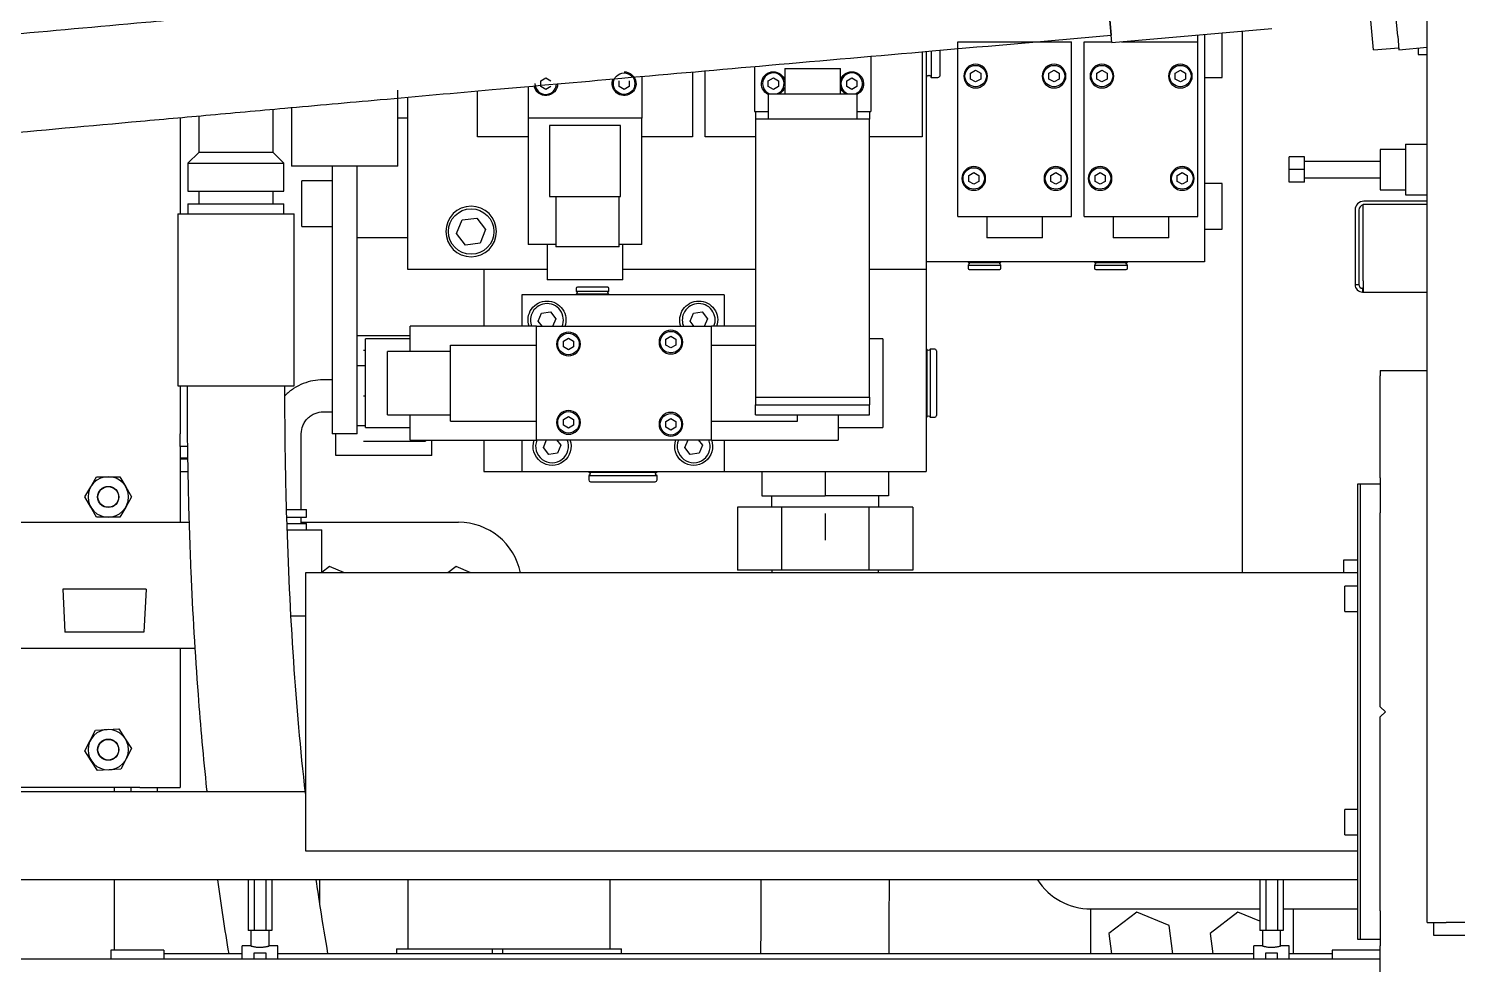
# Model space of a CAD drawing. Header units: millimetres. Extents: x 10462777 to 22643323, y 453826 to 1389191.
# Drawn here: x 11266681 to 11267228, y 577555 to 577914 of the extents above; entities that cross this region are included whole.
import ezdxf

# ---------------------------------------------------------------- set-up
doc = ezdxf.new("R2010")
doc.units = ezdxf.units.MM
doc.header["$LTSCALE"] = 200
doc.header["$MEASUREMENT"] = 0
for name, pattern in [('CENTER', [2, 1.25, -0.25, 0.25, -0.25]), ('HIDDEN_KS1', [0.26, 0.18, -0.08]), ('PHANTOM', [2.5, 1.25, -0.25, 0.25, -0.25, 0.25, -0.25])]:
    doc.linetypes.add(name, pattern=pattern)
for name, color, linetype in [('1', 1, 'CENTER'), ('11', 6, 'PHANTOM'), ('3', 3, 'HIDDEN_KS1')]:
    doc.layers.add(name, color=color, linetype=linetype)
doc.layers.add('LAYOUT', color=8, linetype='CONTINUOUS', lineweight=25)

# ---------------------------------------------------------------- blocks, each defined once
blk = doc.blocks.new('r710ic')
at = {"layer": 'LAYOUT', "color": 3}
blk.add_circle((272041.37, 104232.63), 2050.12, dxfattribs=at)

msp = doc.modelspace()

# ---------------------------------------------------------------- linework, layer by layer
at = {"layer": '1', "color": 20, "linetype": 'Continuous'}
for q in [(11267216.32179, 578500.79466), (11267220.67974, 577571.12995)]:
    msp.add_line((11267216.32179, 577571.12995), q, dxfattribs=at)
at = {"layer": '1', "color": 252, "linetype": 'Continuous'}
for p, q in [((11267131.09348, 577911.4014), (11267131.09348, 577824.26991)), ((11267145.61949, 577705.16772), (11267145.61949, 577912.67379)), ((11267024.5694, 577904.90326), (11267024.5694, 577821.3647)), ((11267212.93239, 577906.1811), (11267212.93239, 577903.67877)), ((11267212.93239, 577903.67877), (11267216.32171, 577903.67877)), ((11266826.04725, 577821.3647), (11266826.04725, 577887.37869)), ((11266738.89118, 577879.54864), (11266738.89118, 577842.66952)), ((11267208.09038, 577869.30054), (11267208.09038, 577849.93252)), ((11267208.09038, 577869.30054), (11267216.32186, 577869.30054)), ((11267208.09038, 577849.93252), (11267216.32186, 577849.93252)), ((11267188.74797, 577844.13567), (11267188.74797, 577815.59345)), ((11267190.20057, 577844.13567), (11267190.20057, 577815.59345)), ((11267191.87894, 577846.34505), (11267216.32274, 577846.34505)), ((11267191.87894, 577817.04605), (11267191.87894, 577846.34505)), ((11267216.32285, 577847.52507), (11267192.13737, 577847.52507)), ((11267131.09348, 577824.26991), (11267024.5694, 577824.26991)), ((11266879.35975, 577821.3647), (11266826.04725, 577821.3647)), ((11266855.09927, 577821.3647), (11266855.09927, 577799.57569)), ((11266959.19978, 577821.3647), (11266908.41223, 577821.3647)), ((11267024.5694, 577821.3647), (11267002.77849, 577821.3647)), ((11267024.5694, 577821.3647), (11267024.5694, 577743.89264)), ((11267191.87894, 577817.04605), (11267191.87894, 577812.83673)), ((11266869.62528, 577811.6807), (11266869.62528, 577799.57523)), ((11266947.09734, 577811.6807), (11266869.62528, 577811.6807)), ((11266947.09734, 577811.6807), (11266947.09734, 577799.57523)), ((11267188.74797, 577815.59345), (11267190.20057, 577815.59345)), ((11267191.65317, 577814.23984), (11267191.65317, 577812.83673)), ((11267191.87894, 577814.23984), (11267191.65317, 577814.23984)), ((11267191.87894, 577812.83673), (11267191.65317, 577812.83673)), ((11267191.65317, 577812.83673), (11267191.65317, 577812.68825)), ((11267191.65317, 577812.68825), (11267216.32304, 577812.68825)), ((11267198.40638, 577782.62867), (11267216.32239, 577782.62867)), ((11267198.40638, 577782.62867), (11267198.40638, 577780.55282)), ((11267198.40638, 577741.58669), (11267198.40638, 577780.55282)), ((11266738.89118, 577776.82069), (11266738.89118, 577758.41865)), ((11266738.89118, 577753.57665), (11266738.89118, 577758.41865)), ((11266741.60815, 577753.57665), (11266738.89118, 577753.57665)), ((11266738.89118, 577753.57665), (11266738.89118, 577724.52463)), ((11266855.09927, 577755.99886), (11266855.09927, 577743.89264)), ((11266869.62528, 577755.99811), (11266869.62528, 577743.89264)), ((11266947.09734, 577755.99811), (11266947.09734, 577743.89264)), ((11266855.09927, 577743.89264), (11266869.62604, 577743.89264)), ((11266869.62528, 577743.89264), (11266947.09734, 577743.89264)), ((11266947.09507, 577743.89264), (11267024.5694, 577743.89264)), ((11267198.40638, 577741.58669), (11267198.40638, 577728.16814)), ((11267190.65917, 577739.05064), (11267189.69077, 577739.05064)), ((11267189.69077, 577739.05064), (11267189.69077, 577618.39797)), ((11267198.40638, 577739.05064), (11267190.65917, 577739.05064)), ((11267190.65917, 577739.05064), (11267190.65917, 577564.73851)), ((11267190.65917, 577739.05064), (11267190.65917, 577618.39797)), ((11266551.98984, 577724.51931), (11266742.29457, 577724.51931)), ((11266785.22637, 577724.51931), (11266845.41526, 577724.51931)), ((11267198.40638, 577653.83137), (11267198.40638, 577728.16814)), ((11267189.68623, 577705.15661), (11266786.83606, 577705.15661)), ((11266786.83606, 577705.15661), (11266786.83606, 577632.11068)), ((11266693.86055, 577698.86201), (11266694.72333, 577682.3992)), ((11266725.81777, 577698.86201), (11266693.86055, 577698.86201)), ((11266725.81777, 577698.86201), (11266724.95499, 577682.3992)), ((11266724.95499, 577682.3992), (11266694.72333, 577682.3992)), ((11266744.64655, 577676.09927), (11266632.37924, 577676.09927)), ((11266738.89118, 577676.10459), (11266738.89118, 577622.84255)), ((11267200.34318, 577651.89457), (11267198.40638, 577653.83137)), ((11267198.40638, 577649.95777), (11267200.34318, 577651.89457)), ((11267198.40638, 577575.62101), (11267198.40638, 577649.95777)), ((11266786.83606, 577632.11068), (11266786.83606, 577598.63253)), ((11266632.38522, 577621.38995), (11266786.84665, 577621.38995)), ((11266723.39677, 577622.84255), (11266650.76671, 577622.84255)), ((11266723.39677, 577622.84255), (11266738.89118, 577622.84255)), ((11267189.69077, 577618.39797), (11267189.69077, 577564.73851)), ((11267190.65917, 577618.39797), (11267190.65917, 577564.73851)), ((11266786.83606, 577598.63253), (11267189.68623, 577598.63253)), ((11267189.68774, 577587.49592), (11266632.38522, 577587.49592)), ((11266826.04725, 577587.49668), (11266826.04725, 577561.10927)), ((11266903.51931, 577561.10927), (11266903.51931, 577587.49668)), ((11267087.51545, 577559.1705), (11267087.51545, 577576.35932)), ((11267087.51545, 577576.35932), (11267152.29177, 577576.35932)), ((11267161.23738, 577576.35932), (11267164.98751, 577576.35932)), ((11267164.9869, 577576.35932), (11267189.69043, 577576.35932)), ((11267164.98751, 577576.35932), (11267164.98751, 577559.1705)), ((11267198.40638, 577575.62101), (11267198.40638, 577562.20246)), ((11267218.74279, 577571.12995), (11267218.74279, 577566.28795)), ((11267220.67955, 577571.12995), (11267223.58479, 577571.12995)), ((11267291.37285, 577571.12995), (11267223.58479, 577571.12995)), ((11267189.69077, 577564.73851), (11267190.65917, 577564.73851)), ((11267190.65917, 577564.73851), (11267198.40638, 577564.73851)), ((11267218.74279, 577566.28795), (11267223.58479, 577566.28795)), ((11267223.58479, 577566.28795), (11267291.37285, 577566.28795)), ((11266762.63361, 577559.1702), (11266732.61318, 577559.1702)), ((11267149.98634, 577559.1702), (11266776.19122, 577559.1702)), ((11267180.00676, 577559.1702), (11267163.53638, 577559.1702)), ((11267198.40638, 577523.23633), (11267198.40638, 577562.20246)), ((11267198.40147, 577557.16461), (11266648.83895, 577557.16461))]:
    msp.add_line(p, q, dxfattribs=at)
at = {"layer": '1', "color": 60, "linetype": 'Continuous'}
for p, q in [((11266774.43149, 577866.20166), (11266774.43149, 577882.75191)), ((11266745.96051, 577880.18707), (11266745.96051, 577866.20166)), ((11266745.96051, 577866.20166), (11266741.79638, 577862.03753)), ((11266774.43149, 577866.20166), (11266745.96051, 577866.20166)), ((11266778.59561, 577862.03753), (11266774.43149, 577866.20166)), ((11266741.79638, 577862.03753), (11266741.79638, 577851.38513)), ((11266741.79638, 577862.03753), (11266778.59561, 577862.03753)), ((11266778.59561, 577851.38513), (11266778.59561, 577862.03753)), ((11266741.79638, 577851.38513), (11266778.59561, 577851.38513)), ((11266745.96051, 577851.38513), (11266745.96051, 577846.54312)), ((11266774.43149, 577846.54312), (11266774.43149, 577851.38513)), ((11266741.79638, 577846.54312), (11266741.79638, 577842.66952)), ((11266741.79638, 577846.54312), (11266778.59561, 577846.54312)), ((11266778.59561, 577842.66952), (11266778.59561, 577846.54312)), ((11266737.92278, 577842.66952), (11266737.92278, 577776.81827)), ((11266737.92278, 577842.66952), (11266782.46922, 577842.66952)), ((11266782.46922, 577776.81827), (11266782.46922, 577842.66952)), ((11266826.91836, 577795.86803), (11266806.67935, 577795.86803)), ((11266809.77854, 577784.40635), (11266806.67935, 577784.40635)), ((11266796.99526, 577779.09401), (11266793.46856, 577779.09401)), ((11266737.92278, 577776.81827), (11266782.46922, 577776.81827)), ((11266793.46856, 577766.79532), (11266796.99526, 577766.79532)), ((11266785.22916, 577729.36663), (11266785.22916, 577758.55863)), ((11266798.44783, 577750.0213), (11266798.44783, 577758.32171)), ((11266809.77854, 577761.48298), (11266806.67935, 577761.48298)), ((11266835.24706, 577750.0213), (11266835.24706, 577755.99749)), ((11266835.24706, 577750.0213), (11266798.44783, 577750.0213)), ((11266779.61844, 577729.36663), (11266787.16596, 577729.36663)), ((11266787.16596, 577726.46143), (11266787.16596, 577729.36663)), ((11266779.681, 577726.46143), (11266787.16596, 577726.46143)), ((11266779.7981, 577724.04043), (11266787.16596, 577724.04043)), ((11266785.22916, 577724.04043), (11266785.22916, 577726.46143)), ((11266787.16596, 577721.61943), (11266787.16596, 577724.04043)), ((11266779.92298, 577721.61943), (11266793.12162, 577721.61943)), ((11266793.12162, 577705.15661), (11266793.12162, 577721.61943)), ((11266781.52116, 577688.6938), (11266786.83626, 577688.6938)), ((11266719.90308, 577622.8425), (11266719.90308, 577621.38996)), ((11266729.96699, 577622.8425), (11266729.96699, 577621.38996)), ((11266858.44604, 577561.107), (11266862.23532, 577561.107))]:
    msp.add_line(p, q, dxfattribs=at)
at = {"layer": '1', "color": 252, "linetype": 'Continuous', "extrusion": (0, 0, -1)}
msp.add_circle((-11266850.25727, 577835.89071), 9.68401, dxfattribs=at)
at = {"layer": '1', "color": 252, "linetype": 'Continuous'}
for centre, radius, start, end in [((11267192.13737, 577844.13567), 3.3894, 90, 180), ((11267192.13737, 577844.13567), 1.9368, 97.6682566, 180), ((11267191.65317, 577815.59345), 2.9052, 180, 270), ((11267191.65317, 577815.59345), 1.4526, 180, 270), ((11266845.41526, 577700.30929), 24.21002, 11.5481206, 90), ((11267087.51545, 577600.56933), 24.21002, 212.6840523, 270)]:
    msp.add_arc(centre, radius, start, end, dxfattribs=at)
at = {"layer": '1', "color": 252, "linetype": 'Continuous', "extrusion": (0, 0, -1)}
for centre, start, end in [((-11266879.30929, 577801.99669), 340.5262528, 90), ((-11266879.30929, 577801.99669), 90, 200.2781036), ((-11266937.41333, 577801.99669), 339.7162433, 90), ((-11266937.41333, 577801.99669), 90, 199.468094), ((-11266881.24609, 577753.57665), 159.7218575, 19.4737082), ((-11266935.47653, 577753.57665), 159.7218575, 20.2837178)]:
    msp.add_arc(centre, 7.26301, start, end, dxfattribs=at)
at = {"layer": '1', "color": 60, "linetype": 'Continuous'}
for points, knots in [([(11266793.60582, 577779.09401), (11266790.91056, 577779.06783), (11266787.02738, 577778.332), (11266782.18492, 577775.82738), (11266779.97186, 577774.02765), (11266778.95134, 577773.00348), (11266778.93399, 577772.986)], [0, 0, 0, 0, 0.476738668, 0.733375449, 0.995458429, 1, 1, 1, 1]), ([(11266785.22916, 577758.41865), (11266785.23976, 577759.51065), (11266785.53789, 577761.08393), (11266786.55264, 577763.04586), (11266787.64069, 577764.38379), (11266788.97862, 577765.47184), (11266790.94055, 577766.48659), (11266792.51383, 577766.78471), (11266793.60582, 577766.79532)], [0, 0, 0, 0, 0.239456844, 0.36836066, 0.5, 0.63163934, 0.760543156, 1, 1, 1, 1])]:
    msp.add_open_spline(points, degree=3, knots=knots, dxfattribs=at)
at = {"layer": '11', "color": 60, "linetype": 'Continuous'}
for p, q in [((11267095.57542, 577908.29406), (11267091.86987, 577950.64875)), ((11267205.06258, 577910.70499), (11267203.66682, 577926.6586)), ((11267195.80054, 577905.45908), (11267194.45011, 577920.89453)), ((11267095.57542, 577908.29406), (11267156.83487, 577913.65356)), ((11267128.57564, 577908.61761), (11267128.57564, 577911.1816)), ((11267137.87229, 577910.38986), (11267137.87229, 577911.9946)), ((11267137.87229, 577894.96316), (11267137.87229, 577910.38986)), ((11267205.06258, 577910.70499), (11267205.51522, 577905.53132)), ((11267036.62599, 577841.60428), (11267036.62599, 577908.61761)), ((11267036.62599, 577908.61761), (11267080.20402, 577908.61761)), ((11267080.20402, 577841.60428), (11267080.20402, 577908.61761)), ((11267084.99761, 577908.61761), (11267095.54758, 577908.61761)), ((11267084.99761, 577841.60428), (11267084.99761, 577908.61761)), ((11267099.27418, 577908.61761), (11267128.57564, 577908.61761)), ((11267128.57564, 577841.60428), (11267128.57564, 577908.61761)), ((11267195.80054, 577905.45908), (11267205.4477, 577906.30309)), ((11267205.51522, 577905.53132), (11267216.32172, 577906.47677)), ((11266876.88829, 577893.66037), (11266878.82509, 577894.77858)), ((11266876.88829, 577891.42394), (11266876.88829, 577893.66037)), ((11266878.82509, 577894.77858), (11266880.76189, 577893.66037)), ((11266906.90871, 577891.42394), (11266906.90871, 577893.66037)), ((11266910.78231, 577893.66037), (11266910.78231, 577891.42394)), ((11266915.67274, 577895.33469), (11266915.67274, 577879.37191)), ((11266964.04435, 577893.66037), (11266965.98116, 577894.77858)), ((11266964.04435, 577891.42394), (11266964.04435, 577893.66037)), ((11266965.98116, 577894.77858), (11266967.91796, 577893.66037)), ((11266967.91796, 577893.66037), (11266967.91796, 577891.42394)), ((11266994.06478, 577893.66037), (11266996.00158, 577894.77858)), ((11266994.06478, 577891.42394), (11266994.06478, 577893.66037)), ((11266996.00158, 577894.77858), (11266997.93838, 577893.66037)), ((11266997.93838, 577893.66037), (11266997.93838, 577891.42394)), ((11267041.51641, 577896.56557), (11267043.45322, 577897.68379)), ((11267041.51641, 577894.32915), (11267041.51641, 577896.56557)), ((11267043.45322, 577893.21093), (11267041.51641, 577894.32915)), ((11267043.45322, 577897.68379), (11267045.39002, 577896.56557)), ((11267045.39002, 577894.32915), (11267043.45322, 577893.21093)), ((11267045.39002, 577896.56557), (11267045.39002, 577894.32915)), ((11267071.53684, 577896.56557), (11267073.47364, 577897.68379)), ((11267071.53684, 577894.32915), (11267071.53684, 577896.56557)), ((11267073.47364, 577893.21093), (11267071.53684, 577894.32915)), ((11267073.47364, 577897.68379), (11267075.41044, 577896.56557)), ((11267075.41044, 577894.32915), (11267073.47364, 577893.21093)), ((11267075.41044, 577896.56557), (11267075.41044, 577894.32915)), ((11267089.88803, 577896.56557), (11267091.82483, 577897.68379)), ((11267089.88803, 577894.32915), (11267089.88803, 577896.56557)), ((11267091.82483, 577893.21093), (11267089.88803, 577894.32915)), ((11267091.82483, 577897.68379), (11267093.76163, 577896.56557)), ((11267093.76163, 577894.32915), (11267091.82483, 577893.21093)), ((11267093.76163, 577896.56557), (11267093.76163, 577894.32915)), ((11267119.90845, 577896.56557), (11267121.84526, 577897.68379)), ((11267119.90845, 577894.32915), (11267119.90845, 577896.56557)), ((11267121.84526, 577893.21093), (11267119.90845, 577894.32915)), ((11267121.84526, 577897.68379), (11267123.78206, 577896.56557)), ((11267123.78206, 577894.32915), (11267121.84526, 577893.21093)), ((11267123.78206, 577896.56557), (11267123.78206, 577894.32915)), ((11267131.09354, 577894.96316), (11267137.87229, 577894.96316)), ((11266872.0947, 577891.47724), (11266872.0947, 577879.37191)), ((11266878.82509, 577890.30573), (11266876.88829, 577891.42394)), ((11266880.76189, 577891.42394), (11266878.82509, 577890.30573)), ((11266908.84551, 577890.30573), (11266906.90871, 577891.42394)), ((11266910.78231, 577891.42394), (11266908.84551, 577890.30573)), ((11266965.98116, 577890.30573), (11266964.04435, 577891.42394)), ((11266967.91796, 577891.42394), (11266965.98116, 577890.30573)), ((11266996.00158, 577890.30573), (11266994.06478, 577891.42394)), ((11266997.93838, 577891.42394), (11266996.00158, 577890.30573)), ((11266822.17359, 577879.46875), (11266826.04725, 577879.46875)), ((11266872.0947, 577879.37191), (11266872.0947, 577830.95187)), ((11266915.67274, 577879.37191), (11266872.0947, 577879.37191)), ((11266915.67274, 577830.95187), (11266915.67274, 577879.37191)), ((11266907.44133, 577876.46671), (11266880.32611, 577876.46671)), ((11266880.32611, 577876.46671), (11266880.32611, 577849.35148)), ((11266907.44133, 577849.35148), (11266907.44133, 577876.46671)), ((11267208.09038, 577867.36374), (11267198.40638, 577867.36374)), ((11267198.40638, 577867.36374), (11267198.40638, 577851.86933)), ((11267169.35435, 577864.45854), (11267163.54395, 577864.45854)), ((11267163.54395, 577859.61653), (11267163.54395, 577864.45854)), ((11267169.35435, 577859.61653), (11267169.35435, 577864.45854)), ((11267198.40627, 577862.74757), (11267169.35435, 577862.74757)), ((11266796.99523, 577855.25873), (11266785.37442, 577855.25873)), ((11266785.37442, 577837.82752), (11266785.37442, 577855.25873)), ((11267040.79011, 577857.34534), (11267042.72691, 577858.46356)), ((11267040.79011, 577855.10892), (11267040.79011, 577857.34534)), ((11267042.72691, 577853.9907), (11267040.79011, 577855.10892)), ((11267042.72691, 577858.46356), (11267044.66372, 577857.34534)), ((11267044.66372, 577855.10892), (11267042.72691, 577853.9907)), ((11267044.66372, 577857.34534), (11267044.66372, 577855.10892)), ((11267072.26314, 577857.34534), (11267074.19994, 577858.46356)), ((11267072.26314, 577855.10892), (11267072.26314, 577857.34534)), ((11267074.19994, 577853.9907), (11267072.26314, 577855.10892)), ((11267074.19994, 577858.46356), (11267076.13674, 577857.34534)), ((11267076.13674, 577855.10892), (11267074.19994, 577853.9907)), ((11267076.13674, 577857.34534), (11267076.13674, 577855.10892)), ((11267089.16173, 577857.34534), (11267091.09853, 577858.46356)), ((11267089.16173, 577855.10892), (11267089.16173, 577857.34534)), ((11267091.09853, 577853.9907), (11267089.16173, 577855.10892)), ((11267091.09853, 577858.46356), (11267093.03533, 577857.34534)), ((11267093.03533, 577855.10892), (11267091.09853, 577853.9907)), ((11267093.03533, 577857.34534), (11267093.03533, 577855.10892)), ((11267120.63475, 577857.34534), (11267122.57156, 577858.46356)), ((11267120.63475, 577855.10892), (11267120.63475, 577857.34534)), ((11267122.57156, 577853.9907), (11267120.63475, 577855.10892)), ((11267122.57156, 577858.46356), (11267124.50836, 577857.34534)), ((11267124.50836, 577855.10892), (11267122.57156, 577853.9907)), ((11267124.50836, 577857.34534), (11267124.50836, 577855.10892)), ((11267163.54395, 577854.77453), (11267163.54395, 577859.61653)), ((11267169.35435, 577859.61653), (11267163.54395, 577859.61653)), ((11267169.35435, 577854.77453), (11267163.54395, 577854.77453)), ((11267169.35435, 577854.77453), (11267169.35435, 577859.61653)), ((11267169.35435, 577856.48549), (11267198.40627, 577856.48549)), ((11266880.32611, 577849.35148), (11266907.44133, 577849.35148)), ((11266882.74711, 577849.35148), (11266882.74711, 577829.98347)), ((11266906.95713, 577829.98347), (11266906.95713, 577849.35148)), ((11267137.87229, 577854.29033), (11267131.09354, 577854.29033)), ((11267137.87229, 577852.28581), (11267137.87229, 577854.29033)), ((11267137.87229, 577836.85911), (11267137.87229, 577852.28581)), ((11267198.40638, 577851.86933), (11267208.09038, 577851.86933)), ((11266844.71385, 577835.16234), (11266846.85477, 577840.32727)), ((11266846.85477, 577840.32727), (11266852.39818, 577841.05564)), ((11266852.39818, 577841.05564), (11266855.80068, 577836.61909)), ((11267036.62599, 577841.60428), (11267080.20402, 577841.60428)), ((11267047.7626, 577841.60428), (11267047.7626, 577833.46971)), ((11267069.06742, 577833.46971), (11267069.06742, 577841.60428)), ((11267084.99761, 577841.60428), (11267128.57564, 577841.60428)), ((11267096.13422, 577841.60428), (11267096.13422, 577833.46971)), ((11267117.43903, 577833.46971), (11267117.43903, 577841.60428)), ((11266785.37442, 577837.82752), (11266796.99523, 577837.82752)), ((11266848.11635, 577830.72579), (11266844.71385, 577835.16234)), ((11266855.80068, 577836.61909), (11266853.65977, 577831.45416)), ((11267069.06742, 577833.46971), (11267047.7626, 577833.46971)), ((11267117.43903, 577833.46971), (11267096.13422, 577833.46971)), ((11267131.09354, 577836.85911), (11267137.87229, 577836.85911)), ((11266853.65977, 577831.45416), (11266848.11635, 577830.72579)), ((11266882.74621, 577830.95187), (11266872.0947, 577830.95187)), ((11266879.35771, 577830.95187), (11266879.35771, 577817.39426)), ((11266906.95713, 577829.98347), (11266882.74711, 577829.98347)), ((11266915.67274, 577830.95187), (11266906.95773, 577830.95187)), ((11266908.40973, 577817.39426), (11266908.40973, 577830.95187)), ((11266908.40973, 577817.39426), (11266879.35771, 577817.39426)), ((11266875.98324, 577801.55966), (11266877.26779, 577804.65862)), ((11266877.57905, 577799.47886), (11266875.98324, 577801.55966)), ((11266877.26779, 577804.65862), (11266880.59384, 577805.09564)), ((11266880.59384, 577805.09564), (11266882.63534, 577802.43371)), ((11266882.63534, 577802.43371), (11266881.41052, 577799.47886)), ((11266934.08728, 577801.55966), (11266935.37183, 577804.65862)), ((11266935.6831, 577799.47886), (11266934.08728, 577801.55966)), ((11266935.37183, 577804.65862), (11266938.69788, 577805.09564)), ((11266938.69788, 577805.09564), (11266940.73938, 577802.43371)), ((11266940.73938, 577802.43371), (11266939.51457, 577799.47886)), ((11266885.60389, 577793.91509), (11266887.5407, 577795.03331)), ((11266887.5407, 577795.03331), (11266889.4775, 577793.91509)), ((11266924.82412, 577794.64139), (11266926.76093, 577795.75961)), ((11266924.82412, 577792.40497), (11266924.82412, 577794.64139)), ((11266926.76093, 577795.75961), (11266928.69773, 577794.64139)), ((11266928.69773, 577794.64139), (11266928.69773, 577792.40497)), ((11266809.0034, 577790.37588), (11266809.77819, 577790.37588)), ((11266885.60389, 577791.67867), (11266885.60389, 577793.91509)), ((11266887.5407, 577790.56046), (11266885.60389, 577791.67867)), ((11266889.4775, 577791.67867), (11266887.5407, 577790.56046)), ((11266889.4775, 577793.91509), (11266889.4775, 577791.67867)), ((11266926.76093, 577791.28676), (11266924.82412, 577792.40497)), ((11266928.69773, 577792.40497), (11266926.76093, 577791.28676)), ((11266809.0034, 577772.94467), (11266809.77819, 577772.94467)), ((11266885.60389, 577763.89467), (11266887.5407, 577765.01288)), ((11266885.60389, 577761.65825), (11266885.60389, 577763.89467)), ((11266887.5407, 577760.54003), (11266885.60389, 577761.65825)), ((11266887.5407, 577765.01288), (11266889.4775, 577763.89467)), ((11266889.4775, 577761.65825), (11266887.5407, 577760.54003)), ((11266889.4775, 577763.89467), (11266889.4775, 577761.65825)), ((11266924.82412, 577763.16837), (11266926.76093, 577764.28658)), ((11266924.82412, 577760.93194), (11266924.82412, 577763.16837)), ((11266926.76093, 577764.28658), (11266928.69773, 577763.16837)), ((11266928.69773, 577763.16837), (11266928.69773, 577760.93194)), ((11266926.76093, 577759.81373), (11266924.82412, 577760.93194)), ((11266928.69773, 577760.93194), (11266926.76093, 577759.81373)), ((11266809.0034, 577755.51345), (11266832.72921, 577755.51345)), ((11266832.72921, 577755.99771), (11266832.72921, 577755.51345)), ((11266877.92004, 577753.13963), (11266879.14486, 577756.09448)), ((11266879.96154, 577750.47769), (11266877.92004, 577753.13963)), ((11266883.28759, 577750.91472), (11266879.96154, 577750.47769)), ((11266882.97633, 577756.09447), (11266884.57214, 577754.01368)), ((11266884.57214, 577754.01368), (11266883.28759, 577750.91472)), ((11266932.15048, 577753.13963), (11266933.3753, 577756.09448)), ((11266934.19198, 577750.47769), (11266932.15048, 577753.13963)), ((11266937.51803, 577750.91472), (11266934.19198, 577750.47769)), ((11266937.20677, 577756.09447), (11266938.80258, 577754.01368)), ((11266938.80258, 577754.01368), (11266937.51803, 577750.91472)), ((11266704.58248, 577738.08224), (11266706.81891, 577741.95584)), ((11266706.81891, 577741.95584), (11266711.29176, 577741.95584)), ((11266711.29176, 577741.95584), (11266715.76461, 577741.95584)), ((11266715.76461, 577741.95584), (11266718.00104, 577738.08224)), ((11266961.62335, 577743.8926), (11266961.62335, 577734.596)), ((11266985.83337, 577743.8926), (11266985.83337, 577734.596)), ((11267010.04339, 577743.8926), (11267010.04339, 577734.596)), ((11266702.34606, 577734.20864), (11266704.58248, 577738.08224)), ((11266718.00104, 577738.08224), (11266720.23746, 577734.20864)), ((11266961.62335, 577734.596), (11266985.83337, 577734.596)), ((11266965.23246, 577734.596), (11266965.23246, 577730.33488)), ((11267010.04339, 577734.596), (11266985.83337, 577734.596)), ((11267006.43429, 577730.33488), (11267006.43429, 577734.596)), ((11266704.58248, 577730.33503), (11266702.34606, 577734.20864)), ((11266706.81891, 577726.46143), (11266704.58248, 577730.33503)), ((11266718.00104, 577730.33503), (11266715.76461, 577726.46143)), ((11266720.23746, 577734.20864), (11266718.00104, 577730.33503)), ((11266952.28699, 577730.33503), (11266952.28699, 577706.12501)), ((11266969.06018, 577730.33503), (11266952.28699, 577730.33503)), ((11267002.60656, 577730.33503), (11266969.06018, 577730.33503)), ((11266969.06018, 577730.33503), (11266969.06018, 577706.12501)), ((11267002.60656, 577730.33503), (11267002.60656, 577706.12501)), ((11267019.37976, 577730.33503), (11267002.60656, 577730.33503)), ((11267019.37976, 577730.33503), (11267019.37976, 577706.12501)), ((11266711.29176, 577726.46143), (11266706.81891, 577726.46143)), ((11266715.76461, 577726.46143), (11266711.29176, 577726.46143)), ((11266796.04834, 577707.52105), (11266793.12168, 577705.27653)), ((11266801.75244, 577705.15664), (11266796.04834, 577707.52105)), ((11266844.46838, 577707.52105), (11266841.38537, 577705.15662)), ((11266850.17247, 577705.15664), (11266844.46838, 577707.52105)), ((11267189.69124, 577709.92743), (11267184.35552, 577709.92743)), ((11267184.35552, 577709.92743), (11267184.35552, 577705.15708)), ((11266969.06018, 577706.12501), (11266952.28699, 577706.12501)), ((11266965.44854, 577706.12501), (11266965.44854, 577705.15639)), ((11267002.60656, 577706.12501), (11266969.06018, 577706.12501)), ((11267019.37976, 577706.12501), (11267002.60656, 577706.12501)), ((11267006.21821, 577705.15639), (11267006.21821, 577706.12501)), ((11267189.69074, 577700.01224), (11267184.84877, 577700.01224)), ((11267184.84877, 577690.32824), (11267184.84877, 577700.01224)), ((11267184.84877, 577690.32825), (11267184.84877, 577690.32826)), ((11267184.84877, 577690.32824), (11267189.69074, 577690.32824)), ((11266704.3894, 577640.8866), (11266706.42054, 577644.87168)), ((11266706.42054, 577644.87168), (11266710.88729, 577645.1052)), ((11266710.88729, 577645.1052), (11266715.35404, 577645.33873)), ((11266715.35404, 577645.33873), (11266717.78965, 577641.58717)), ((11266717.78965, 577641.58717), (11266720.22526, 577637.83561)), ((11266702.35826, 577636.90152), (11266704.3894, 577640.8866)), ((11266704.79387, 577633.14996), (11266702.35826, 577636.90152)), ((11266720.22526, 577637.83561), (11266718.19412, 577633.85053)), ((11266707.22948, 577629.3984), (11266704.79387, 577633.14996)), ((11266718.19412, 577633.85053), (11266716.16299, 577629.86544)), ((11266711.69623, 577629.63192), (11266707.22948, 577629.3984)), ((11266716.16299, 577629.86544), (11266711.69623, 577629.63192)), ((11266713.71276, 577621.38883), (11266713.71276, 577622.8424)), ((11267189.69074, 577614.4223), (11267184.84877, 577614.4223)), ((11267184.84877, 577604.73829), (11267184.84877, 577614.4223)), ((11267184.84877, 577604.73831), (11267184.84877, 577604.73831)), ((11267184.84877, 577604.73829), (11267189.69074, 577604.73829)), ((11266713.71276, 577560.62341), (11266713.71276, 577587.49651)), ((11266764.93199, 577587.49592), (11266764.93199, 577568.12791)), ((11266767.16842, 577587.49592), (11266767.16842, 577568.12791)), ((11266771.64127, 577587.49592), (11266771.64127, 577568.12791)), ((11266773.8777, 577587.49592), (11266773.8777, 577568.12791)), ((11267152.29229, 577587.49592), (11267152.29229, 577568.12791)), ((11267154.52872, 577587.49592), (11267154.52872, 577568.12791)), ((11267159.00157, 577587.49592), (11267159.00157, 577568.12791)), ((11267161.23799, 577587.49592), (11267161.23799, 577568.12791)), ((11267105.13536, 577575.1375), (11267094.48764, 577566.9715)), ((11267117.53119, 577569.9993), (11267105.13536, 577575.1375)), ((11267143.87139, 577575.1375), (11267133.22367, 577566.9715)), ((11267152.29223, 577571.64698), (11267143.87139, 577575.1375)), ((11266767.16842, 577568.12791), (11266764.93199, 577568.12791)), ((11266771.64127, 577568.12791), (11266767.16842, 577568.12791)), ((11266773.8777, 577568.12791), (11266771.64127, 577568.12791)), ((11267094.48764, 577566.9715), (11267095.51268, 577559.17025)), ((11267118.95406, 577559.17031), (11267117.53119, 577569.9993)), ((11267133.22367, 577566.9715), (11267134.24871, 577559.17025)), ((11267154.52872, 577568.12791), (11267152.29229, 577568.12791)), ((11267159.00157, 577568.12791), (11267154.52872, 577568.12791)), ((11267161.23799, 577568.12791), (11267159.00157, 577568.12791)), ((11266821.68945, 577561.107), (11266821.68945, 577559.1702)), ((11266821.68945, 577561.107), (11266831.20011, 577561.107)), ((11266831.20011, 577561.107), (11266843.34784, 577561.107)), ((11266843.34784, 577561.107), (11266858.44573, 577561.107)), ((11266858.44573, 577559.1702), (11266858.44573, 577561.107)), ((11266862.23599, 577561.107), (11266862.23599, 577559.1702)), ((11266862.23599, 577561.107), (11266876.75607, 577561.107)), ((11266876.75607, 577561.107), (11266892.80586, 577561.107)), ((11266892.80586, 577561.107), (11266907.87711, 577561.107)), ((11266907.87711, 577559.1702), (11266907.87711, 577561.107))]:
    msp.add_line(p, q, dxfattribs=at)
at = {"layer": '11', "color": 27, "linetype": 'Continuous'}
for p, q in [((11267092.06325, 577948.42614), (11267095.32958, 577911.09181)), ((11267092.06325, 577948.42614), (11267095.3296, 577911.09164)), ((11266741.45744, 577776.81727), (11266778.93455, 577776.81732)), ((11266741.45744, 577776.81727), (11266778.93455, 577776.81732))]:
    msp.add_line(p, q, dxfattribs=at)
at = {"layer": '11', "color": 2, "linetype": 'Continuous'}
for p, q in [((11267022.92312, 577904.75581), (11267022.92312, 577872.20574)), ((11266939.83434, 577872.20574), (11266939.83434, 577897.46201)), ((11266959.20311, 577872.20574), (11266939.83434, 577872.20574)), ((11267022.92312, 577872.20574), (11267002.77928, 577872.20574))]:
    msp.add_line(p, q, dxfattribs=at)
at = {"layer": '11', "color": 252, "linetype": 'Continuous'}
for p, q in [((11267024.58704, 577894.96316), (11267024.58704, 577904.74945)), ((11267026.48856, 577894.96316), (11267026.48856, 577904.91269)), ((11267029.8956, 577895.93156), (11267029.8956, 577905.22093)), ((11266934.99233, 577897.03629), (11266934.99233, 577872.20574)), ((11267024.5694, 577894.96316), (11267024.58704, 577894.96316)), ((11267024.58704, 577894.96316), (11267024.5977, 577894.96316)), ((11267024.5977, 577894.96316), (11267024.5977, 577895.01144)), ((11267026.4779, 577894.96316), (11267026.4779, 577895.01144)), ((11267026.4779, 577894.96316), (11267026.48858, 577894.96316)), ((11267026.48856, 577894.96316), (11267028.9272, 577894.96316)), ((11266822.17365, 577860.97229), (11266822.17365, 577890.02432)), ((11266852.67827, 577872.20574), (11266852.67827, 577889.75407)), ((11266781.50081, 577883.38774), (11266781.50081, 577860.97229)), ((11266872.09538, 577872.20574), (11266852.67827, 577872.20574)), ((11266934.99233, 577872.20574), (11266915.67168, 577872.20574)), ((11266822.17365, 577860.97229), (11266781.50081, 577860.97229)), ((11266796.99523, 577860.97229), (11266796.99523, 577758.32181)), ((11266806.67923, 577758.32181), (11266806.67923, 577860.97229)), ((11266796.99523, 577855.25873), (11266786.34282, 577855.25873)), ((11266786.34282, 577837.82752), (11266796.99523, 577837.82752)), ((11266826.04725, 577833.46971), (11266806.67954, 577833.46971)), ((11267040.54801, 577824.26992), (11267040.54801, 577824.0237)), ((11267040.54801, 577824.0237), (11267053.13722, 577824.0237)), ((11267040.54801, 577823.06351), (11267040.54801, 577821.8489)), ((11267040.54801, 577823.06351), (11267053.13722, 577823.06351)), ((11267053.13722, 577824.0237), (11267053.13722, 577824.26992)), ((11267053.13722, 577821.8489), (11267053.13722, 577823.06351)), ((11267088.96805, 577824.26992), (11267088.96805, 577824.0237)), ((11267088.96805, 577824.0237), (11267101.55726, 577824.0237)), ((11267088.96805, 577823.06351), (11267088.96805, 577821.8489)), ((11267088.96805, 577823.06351), (11267101.55726, 577823.06351)), ((11267101.55726, 577824.0237), (11267101.55726, 577824.26992)), ((11267101.55726, 577821.8489), (11267101.55726, 577823.06351)), ((11267041.03221, 577821.3647), (11267052.65302, 577821.3647)), ((11267089.45225, 577821.3647), (11267101.07306, 577821.3647)), ((11266890.4459, 577814.1017), (11266890.4459, 577812.88709)), ((11266903.03511, 577812.88709), (11266890.4459, 577812.88709)), ((11266890.4459, 577811.9269), (11266890.4459, 577811.68068)), ((11266903.03511, 577811.9269), (11266890.4459, 577811.9269)), ((11266902.55091, 577814.5859), (11266890.9301, 577814.5859)), ((11266903.03511, 577812.88709), (11266903.03511, 577814.1017)), ((11266903.03511, 577811.68068), (11266903.03511, 577811.9269)), ((11266826.91881, 577794.73368), (11266809.77812, 577794.73368)), ((11266809.77812, 577760.83966), (11266809.77812, 577794.73368)), ((11266875.33885, 577799.57569), (11266826.91881, 577799.57569)), ((11266826.91881, 577789.892), (11266826.91881, 577799.57569)), ((11266875.33885, 577799.47885), (11266875.33885, 577799.57569)), ((11266942.35218, 577799.47885), (11266875.33885, 577799.47885)), ((11266875.33885, 577792.31268), (11266875.33885, 577799.47885)), ((11266959.20235, 577799.57569), (11266942.35218, 577799.57569)), ((11266942.35218, 577799.57569), (11266942.35218, 577799.47885)), ((11266942.35218, 577792.31268), (11266942.35218, 577799.47885)), ((11267007.91291, 577794.73368), (11267002.78034, 577794.73368)), ((11267007.91291, 577794.73368), (11267007.91291, 577760.83966)), ((11266842.41322, 577789.89168), (11266818.2032, 577789.89168)), ((11266818.2032, 577765.68166), (11266818.2032, 577789.89168)), ((11266842.41322, 577792.31268), (11266875.33885, 577792.31268)), ((11266842.41322, 577763.26066), (11266842.41322, 577792.31268)), ((11266875.33885, 577763.26066), (11266875.33885, 577792.31268)), ((11266942.35218, 577792.31268), (11266959.20187, 577792.31268)), ((11266942.35218, 577763.26066), (11266942.35218, 577792.31268)), ((11267024.72739, 577790.86008), (11267024.56939, 577790.86008)), ((11267024.72739, 577790.86008), (11267024.72739, 577766.84201)), ((11267027.76512, 577790.86008), (11267026.0577, 577790.86008)), ((11267026.0577, 577790.86008), (11267026.0577, 577766.84201)), ((11267028.443, 577790.1822), (11267028.443, 577767.40952)), ((11267028.443, 577767.40952), (11267028.443, 577765.39114)), ((11266818.2032, 577765.68166), (11266842.41322, 577765.68166)), ((11266826.91881, 577755.99765), (11266826.91881, 577765.68134)), ((11266842.41322, 577763.26066), (11266875.33885, 577763.26066)), ((11266875.33885, 577756.09449), (11266875.33885, 577763.26066)), ((11266942.35218, 577756.09449), (11266942.35218, 577763.26066)), ((11266942.35218, 577763.26066), (11266975.2778, 577763.26066)), ((11266975.2778, 577763.26066), (11266975.2778, 577765.68196)), ((11266990.77221, 577765.68312), (11266990.77221, 577755.99765)), ((11267024.56939, 577764.71326), (11267024.72739, 577764.71326)), ((11267024.72739, 577766.84201), (11267024.72739, 577764.71326)), ((11267026.0577, 577766.84201), (11267026.0577, 577764.71326)), ((11267026.0577, 577764.71326), (11267027.76512, 577764.71326)), ((11266806.67923, 577758.32181), (11266796.99523, 577758.32181)), ((11266809.77812, 577760.83966), (11266826.91881, 577760.83966)), ((11266990.77221, 577760.83966), (11267007.91291, 577760.83966)), ((11266826.91881, 577755.99765), (11266875.33885, 577755.99765)), ((11266875.33885, 577756.09449), (11266942.35218, 577756.09449)), ((11266875.33885, 577755.99765), (11266875.33885, 577756.09449)), ((11266942.35218, 577756.09449), (11266942.35218, 577755.99765)), ((11266942.35218, 577755.99765), (11266990.77221, 577755.99765)), ((11266738.89125, 577749.21885), (11266741.80217, 577749.21885)), ((11266738.89125, 577749.21885), (11266741.80217, 577749.21885)), ((11266741.69219, 577748.73465), (11266738.8918, 577748.73465)), ((11266741.69219, 577748.73465), (11266738.8918, 577748.73465)), ((11266738.89144, 577743.89264), (11266741.78309, 577743.89264)), ((11266738.89144, 577743.89264), (11266741.78309, 577743.89264)), ((11266895.2879, 577743.89265), (11266895.2879, 577743.73466)), ((11266895.2879, 577743.73466), (11266921.43472, 577743.73466)), ((11266895.2879, 577742.40435), (11266895.2879, 577740.69692)), ((11266895.2879, 577742.40435), (11266921.43472, 577742.40435)), ((11266895.96578, 577740.01904), (11266920.75684, 577740.01904)), ((11266921.43472, 577743.73466), (11266921.43472, 577743.89265)), ((11266921.43472, 577740.69692), (11266921.43472, 577742.40435)), ((11266765.9186, 577568.12791), (11266765.9186, 577562.16294)), ((11266772.89109, 577562.12024), (11266772.89109, 577568.12791)), ((11267153.2789, 577568.12791), (11267153.2789, 577562.16294)), ((11267160.25139, 577562.12024), (11267160.25139, 577568.12791)), ((11266732.60562, 577560.6228), (11266712.2692, 577560.6228)), ((11266712.2692, 577560.6228), (11266712.2692, 577557.16534)), ((11266732.60562, 577560.6228), (11266732.60562, 577557.16534)), ((11266765.95307, 577562.17224), (11266762.62604, 577562.17224)), ((11266762.62604, 577557.16477), (11266762.62604, 577562.17224)), ((11266767.08068, 577559.4123), (11266767.08068, 577557.16449)), ((11266771.72901, 577559.4123), (11266767.08068, 577559.4123)), ((11266771.72901, 577557.16449), (11266771.72901, 577559.4123)), ((11266776.18365, 577562.17224), (11266772.81717, 577562.17224)), ((11266776.18365, 577557.16477), (11266776.18365, 577562.17224)), ((11267153.31337, 577562.17224), (11267149.98634, 577562.17224)), ((11267149.98634, 577557.16477), (11267149.98634, 577562.17224)), ((11267154.44098, 577559.4123), (11267154.44098, 577557.16449)), ((11267159.08931, 577559.4123), (11267154.44098, 577559.4123)), ((11267159.08931, 577557.16449), (11267159.08931, 577559.4123)), ((11267163.54395, 577562.17224), (11267160.17747, 577562.17224)), ((11267163.54395, 577557.16477), (11267163.54395, 577562.17224)), ((11267198.40613, 577560.6228), (11267180.00676, 577560.6228)), ((11267180.00676, 577560.6228), (11267180.00676, 577557.16455))]:
    msp.add_line(p, q, dxfattribs=at)
at = {"layer": '11', "color": 30, "linetype": 'Continuous'}
for p, q in [((11266958.71815, 577899.12516), (11266958.71815, 577881.88975)), ((11267003.26458, 577903.03274), (11267003.26458, 577881.88975)), ((11266970.33896, 577898.35256), (11266970.33896, 577888.66855)), ((11266970.33896, 577898.35256), (11266980.99137, 577898.35256)), ((11266980.99137, 577898.35256), (11266991.64378, 577898.35256)), ((11266991.64378, 577888.66855), (11266991.64378, 577898.35256)), ((11266964.04435, 577888.66855), (11266997.93838, 577888.66855)), ((11266964.04435, 577888.66855), (11266964.04435, 577878.98455)), ((11266997.93838, 577888.66855), (11266997.93838, 577878.98455)), ((11266958.71815, 577881.88975), (11266959.20235, 577881.88975)), ((11266959.20235, 577881.88975), (11266964.04496, 577881.88975)), ((11266959.20235, 577881.88975), (11266959.20235, 577878.98455)), ((11266959.20235, 577878.98455), (11266959.20235, 577772.46047)), ((11267002.78038, 577878.98455), (11266959.20235, 577878.98455)), ((11266997.93778, 577881.88975), (11267002.78038, 577881.88975)), ((11267002.78038, 577881.88975), (11267003.26458, 577881.88975)), ((11267002.78038, 577881.88975), (11267002.78038, 577878.98455)), ((11267002.78038, 577772.46047), (11267002.78038, 577878.98455)), ((11266959.20235, 577772.46047), (11267002.78038, 577772.46047)), ((11266959.20235, 577772.46047), (11266959.20235, 577769.55526)), ((11266959.20235, 577769.55526), (11267002.78038, 577769.55526)), ((11266959.20235, 577765.68166), (11266959.20235, 577769.55526)), ((11267002.78038, 577772.46047), (11267002.78038, 577769.55526)), ((11267002.78038, 577765.68166), (11267002.78038, 577769.55526)), ((11266959.20235, 577765.68166), (11267002.78038, 577765.68166))]:
    msp.add_line(p, q, dxfattribs=at)
at = {"layer": '11', "color": 51, "linetype": 'Continuous'}
msp.add_line((11266985.83337, 577727.91403), (11266985.83337, 577717.64898), dxfattribs=at)
at = {"layer": '11', "color": 60, "linetype": 'Continuous', "extrusion": (0, 0, -1)}
for centre, radius in [((-11267043.45322, 577895.44736), 4.55148), ((-11267073.47364, 577895.44736), 4.55148), ((-11267091.82483, 577895.44736), 4.55148), ((-11267121.84526, 577895.44736), 4.55148), ((-11267042.72691, 577856.22713), 4.55148), ((-11267074.19994, 577856.22713), 4.55148), ((-11267091.09853, 577856.22713), 4.55148), ((-11267122.57156, 577856.22713), 4.55148), ((-11266711.29176, 577734.20864), 7.74721), ((-11266711.29176, 577637.36856), 7.74721)]:
    msp.add_circle(centre, radius, dxfattribs=at)
at = {"layer": '11', "color": 60, "linetype": 'Continuous'}
for centre, radius in [((11267043.45322, 577895.44736), 4.1157), ((11267073.47364, 577895.44736), 4.1157), ((11267091.82483, 577895.44736), 4.1157), ((11267121.84526, 577895.44736), 4.1157), ((11266908.84551, 577892.54216), 4.1157), ((11267042.72691, 577856.22713), 4.1157), ((11267074.19994, 577856.22713), 4.1157), ((11267091.09853, 577856.22713), 4.1157), ((11267122.57156, 577856.22713), 4.1157), ((11266850.25727, 577835.89071), 8.71561), ((11266887.5407, 577792.79688), 4.1157), ((11266926.76093, 577793.52318), 4.1157), ((11266887.5407, 577762.77646), 4.1157), ((11266926.76093, 577762.05016), 4.1157), ((11266711.29176, 577734.20864), 4.05576), ((11266711.29176, 577734.20864), 3.95093), ((11266711.29176, 577637.36856), 4.05576), ((11266711.29176, 577637.36856), 3.95093)]:
    msp.add_circle(centre, radius, dxfattribs=at)
at = {"layer": '11', "color": 252, "linetype": 'Continuous', "extrusion": (0, 0, -1)}
for centre in [(-11266887.5407, 577792.79688), (-11266926.76093, 577793.52318), (-11266887.5407, 577762.77646), (-11266926.76093, 577762.05016)]:
    msp.add_circle(centre, 4.55148, dxfattribs=at)
at = {"layer": '11', "color": 60, "linetype": 'Continuous', "extrusion": (0, 0, -1)}
for centre, start, end in [((-11266908.84551, 577892.54216), 90, 23.9286899), ((-11266878.82509, 577892.54216), 180.8212583, 348.997537)]:
    msp.add_arc(centre, 4.55148, start, end, dxfattribs=at)
at = {"layer": '11', "color": 30, "linetype": 'Continuous', "extrusion": (0, 0, -1)}
for centre, start, end in [((-11266965.98116, 577892.54216), 295.1831466, 90), ((-11266965.98116, 577892.54216), 90, 163.2262005), ((-11266996.00158, 577892.54216), 16.7794071, 90), ((-11266996.00158, 577892.54216), 90, 244.8112458), ((-11266965.98116, 577892.54216), 196.7737443, 238.3256188), ((-11266996.00158, 577892.54216), 301.668785, 343.2206595)]:
    msp.add_arc(centre, 4.55148, start, end, dxfattribs=at)
at = {"layer": '11', "color": 60, "linetype": 'Continuous'}
for centre, radius, start, end in [((11266965.98116, 577892.54216), 4.1157, 289.7494261, 180), ((11266996.00158, 577892.54216), 4.1157, 289.7494261, 180), ((11266878.82509, 577892.54216), 4.1157, 180, 358.3856236), ((11266965.98116, 577892.54216), 4.1157, 180, 250.2450301), ((11266996.00158, 577892.54216), 4.1157, 180, 250.2450301), ((11266879.30929, 577801.99669), 6.2946, 336.4167104, 157.4854772), ((11266937.41333, 577801.99669), 6.2946, 337.373021, 157.4854772), ((11266879.30929, 577801.99669), 6.2946, 157.4854772, 202.6148946), ((11266937.41333, 577801.99669), 6.2946, 157.4854772, 203.5711171), ((11266881.24609, 577753.57665), 6.2946, 157.4854772, 23.5767387), ((11266935.47653, 577753.57665), 6.2946, 157.4854772, 23.5767387)]:
    msp.add_arc(centre, radius, start, end, dxfattribs=at)
at = {"layer": '11', "color": 252, "linetype": 'Continuous', "extrusion": (0, 0, -1)}
for centre, radius, start, end in [((-11267025.5378, 577894.77916), 0.9684, 10.9527842, 169.0472158), ((-11267025.5378, 577894.73074), 0.9684, 13.8865403, 166.1134597), ((-11267040.48507, 577823.5436), 0.4842, 97.4695924, 262.5304076), ((-11267053.20017, 577823.5436), 0.4842, 277.4695924, 82.5304076), ((-11267088.9051, 577823.5436), 0.4842, 97.4695924, 262.5304076), ((-11267101.62021, 577823.5436), 0.4842, 277.4695924, 82.5304076), ((-11266890.38295, 577812.407), 0.4842, 97.4695924, 262.5304076), ((-11266903.09805, 577812.407), 0.4842, 277.4695924, 82.5304076), ((-11267025.39254, 577790.99081), 0.67788, 191.119571, 348.880429), ((-11267025.39254, 577764.58253), 0.67788, 11.119571, 168.880429), ((-11266895.15717, 577743.0695), 0.67788, 101.1195709, 258.8804291), ((-11266921.56546, 577743.0695), 0.67788, 281.1195709, 78.8804291)]:
    msp.add_arc(centre, radius, start, end, dxfattribs=at)
at = {"layer": '11', "color": 252, "linetype": 'Continuous'}
for centre, radius, start, end in [((11267028.9272, 577895.93156), 0.9684, 270, 0), ((11267041.03221, 577821.8489), 0.4842, 180, 270), ((11267052.65302, 577821.8489), 0.4842, 270, 0), ((11267089.45225, 577821.8489), 0.4842, 180, 270), ((11267101.07306, 577821.8489), 0.4842, 270, 0), ((11266890.9301, 577814.1017), 0.4842, 90, 180), ((11266902.55091, 577814.1017), 0.4842, 0, 90), ((11267027.76512, 577790.1822), 0.67788, 0, 90), ((11267027.76512, 577765.39114), 0.67788, 270, 0), ((11266895.96578, 577740.69692), 0.67788, 180, 270), ((11266920.75684, 577740.69692), 0.67788, 270, 0)]:
    msp.add_arc(centre, radius, start, end, dxfattribs=at)
at = {"layer": '11', "color": 27, "linetype": 'Continuous'}
for points, knots in [([(11266637.18933, 577952.09309), (11266627.69243, 577949.22286), (11266608.78342, 577943.50866), (11266581.97215, 577935.39813), (11266557.95716, 577928.09445), (11266533.78926, 577920.64887), (11266511.05227, 577913.41998), (11266490.0267, 577906.14087), (11266477.35289, 577899.844), (11266471.61129, 577895.30062), (11266467.97431, 577890.70994), (11266465.60367, 577883.37474), (11266466.80956, 577873.85761), (11266471.87669, 577866.70491), (11266478.57043, 577862.8784), (11266482.69236, 577861.67929), (11266487.8438, 577860.76158), (11266496.59636, 577860.3088), (11266510.60822, 577860.54159), (11266530.48361, 577861.6085), (11266554.26528, 577863.31527), (11266579.92848, 577865.39304), (11266615.1826, 577868.4153), (11266661.74215, 577872.57399), (11266710.00693, 577876.94054), (11266749.09826, 577880.47175), (11266780.85274, 577883.3323), (11266817.45365, 577886.61567), (11266860.51872, 577890.4562), (11266910.17586, 577894.85515), (11266966.34762, 577899.79995), (11267028.79596, 577905.27087), (11267072.49038, 577909.09527), (11267095.32958, 577911.09184)], [0, 0, 0, 0, 0.03669489, 0.073248276, 0.1068911, 0.137594969, 0.182625975, 0.22542287, 0.26795846, 0.283764191, 0.29742972, 0.308825656, 0.317864304, 0.330993726, 0.341332165, 0.351481595, 0.368131898, 0.391816254, 0.422762597, 0.455967458, 0.487652574, 0.517913101, 0.54671287, 0.602673353, 0.657346437, 0.683813739, 0.711756669, 0.745183387, 0.784424633, 0.829635293, 0.88079652, 0.937693877, 1, 1, 1, 1]), ([(11267092.06327, 577948.42593), (11267067.33658, 577946.26475), (11267020.18877, 577942.13772), (11266953.0736, 577936.25593), (11266893.27728, 577930.98556), (11266841.07593, 577926.35153), (11266796.51943, 577922.36796), (11266758.85117, 577918.98062), (11266717.58375, 577915.25593), (11266670.61464, 577911.00563), (11266618.43632, 577906.32189), (11266572.19277, 577902.31798), (11266540.14613, 577899.81485), (11266519.46271, 577898.501), (11266506.22713, 577897.86613), (11266496.8271, 577897.69727), (11266493.96355, 577897.76427), (11266493.87901, 577897.58789)], [0, 0, 0, 0, 0.105673084, 0.201501878, 0.286834301, 0.361296059, 0.424936489, 0.478150664, 0.523948512, 0.604663825, 0.686014811, 0.764988718, 0.837613234, 0.874481817, 0.915533626, 0.960554435, 1, 1, 1, 1]), ([(11266614.12773, 577905.97119), (11266624.67193, 577909.15947), (11266647.62109, 577916.09389), (11266670.76966, 577923.09156), (11266683.18492, 577926.84418)], [0, 0, 0, 0, 0.469701733, 1, 1, 1, 1]), ([(11266741.45745, 577776.81727), (11266741.4574, 577774.27946), (11266741.46676, 577769.78015), (11266741.51262, 577761.84855), (11266741.62926, 577750.54399), (11266741.98272, 577731.30993), (11266743.01259, 577699.79008), (11266745.19518, 577662.0501), (11266747.70413, 577634.00127), (11266749.00672, 577621.63975), (11266749.03459, 577621.37615)], [0, 0, 0, 0, 0.048885936, 0.086671054, 0.152790473, 0.266660404, 0.457246215, 0.760305277, 0.994888513, 1, 1, 1, 1]), ([(11266786.80775, 577620.59374), (11266784.95374, 577637.44902), (11266781.88392, 577672.68426), (11266779.78308, 577717.15665), (11266779.113, 577748.92379), (11266778.97037, 577764.20515), (11266778.93884, 577771.87099), (11266778.93453, 577775.29859), (11266778.93455, 577776.81732)], [0, 0, 0, 0, 0.325389492, 0.678021976, 0.853085014, 0.934310486, 0.970893663, 1, 1, 1, 1]), ([(11266795.44685, 577559.09785), (11266794.42909, 577564.95342), (11266792.88628, 577574.39591), (11266791.4853, 577583.86892), (11266790.97499, 577587.45587)], [0, 0, 0, 0, 0.621762423, 1, 1, 1, 1]), ([(11266792.29563, 577578.75243), (11266792.31133, 577580.81601), (11266792.33271, 577583.72699), (11266792.35306, 577586.64008), (11266792.35889, 577587.48716)], [0, 0, 0, 0, 0.709271774, 1, 1, 1, 1]), ([(11266961.25382, 577587.4849), (11266961.22981, 577578.86915), (11266961.17467, 577569.42573), (11266961.09467, 577559.98228), (11266961.08745, 577559.15428)], [0, 0, 0, 0, 0.912319688, 1, 1, 1, 1]), ([(11267010.28093, 577559.16464), (11267010.31669, 577563.77554), (11267010.37461, 577573.21877), (11267010.41289, 577582.66192), (11267010.42634, 577587.49413)], [0, 0, 0, 0, 0.48828544, 1, 1, 1, 1])]:
    msp.add_open_spline(points, degree=3, knots=knots, dxfattribs=at)
msp.add_open_spline([(11266753.13625, 577587.47603), (11266754.43443, 577577.99562), (11266755.86189, 577568.53771), (11266757.43154, 577559.11307)], degree=3, dxfattribs=at)
at = {"layer": '11', "color": 252, "linetype": 'Continuous'}
for points, knots in [([(11266765.91866, 577562.17222), (11266765.9187, 577562.17221), (11266765.92068, 577562.17167), (11266765.93802, 577562.16692), (11266765.97362, 577562.15711), (11266766.09038, 577562.12599), (11266766.16967, 577562.10519), (11266766.36819, 577562.05576), (11266766.48907, 577562.02676), (11266766.76356, 577561.9658), (11266766.91698, 577561.93383), (11266767.25649, 577561.87044), (11266767.44291, 577561.83908), (11266767.83345, 577561.7831), (11266768.03938, 577561.7581), (11266768.4739, 577561.71738), (11266768.6968, 577561.70227), (11266769.14812, 577561.68443), (11266769.37988, 577561.68168), (11266769.83905, 577561.68938), (11266770.06428, 577561.69964), (11266770.50631, 577561.73146), (11266770.72417, 577561.75328), (11266771.13303, 577561.80396), (11266771.32644, 577561.83294), (11266771.69113, 577561.89493), (11266771.85846, 577561.92728), (11266772.15912, 577561.99005), (11266772.29445, 577562.02091), (11266772.52597, 577562.0763), (11266772.62124, 577562.10055), (11266772.77131, 577562.13964), (11266772.82615, 577562.15452), (11266772.88938, 577562.17174), (11266772.89868, 577562.17432), (11266772.88498, 577562.17057)], [0, 0, 0, 0, 0.01801854, 0.01801854, 0.079392381, 0.079392381, 0.140766222, 0.140766222, 0.202140064, 0.202140064, 0.263513905, 0.263513905, 0.324887746, 0.324887746, 0.386261587, 0.386261587, 0.447635429, 0.447635429, 0.50900927, 0.50900927, 0.570383111, 0.570383111, 0.631756952, 0.631756952, 0.693130794, 0.693130794, 0.754504635, 0.754504635, 0.815878476, 0.815878476, 0.877252317, 0.877252317, 0.938626159, 0.938626159, 1, 1, 1, 1]), ([(11267153.27896, 577562.17222), (11267153.279, 577562.17221), (11267153.28098, 577562.17167), (11267153.29831, 577562.16692), (11267153.33391, 577562.15711), (11267153.45068, 577562.12599), (11267153.52997, 577562.10519), (11267153.72849, 577562.05576), (11267153.84937, 577562.02676), (11267154.12386, 577561.9658), (11267154.27727, 577561.93383), (11267154.61679, 577561.87044), (11267154.8032, 577561.83908), (11267155.19375, 577561.7831), (11267155.39968, 577561.7581), (11267155.8342, 577561.71738), (11267156.0571, 577561.70227), (11267156.50842, 577561.68443), (11267156.74018, 577561.68168), (11267157.19934, 577561.68938), (11267157.42458, 577561.69964), (11267157.8666, 577561.73146), (11267158.08447, 577561.75328), (11267158.49333, 577561.80396), (11267158.68674, 577561.83294), (11267159.05143, 577561.89493), (11267159.21876, 577561.92728), (11267159.51942, 577561.99005), (11267159.65475, 577562.02091), (11267159.88627, 577562.0763), (11267159.98154, 577562.10055), (11267160.1316, 577562.13964), (11267160.18645, 577562.15452), (11267160.24968, 577562.17174), (11267160.25897, 577562.17432), (11267160.24528, 577562.17057)], [0, 0, 0, 0, 0.018018587, 0.018018587, 0.079392425, 0.079392425, 0.140766263, 0.140766263, 0.202140102, 0.202140102, 0.26351394, 0.26351394, 0.324887778, 0.324887778, 0.386261617, 0.386261617, 0.447635455, 0.447635455, 0.509009293, 0.509009293, 0.570383132, 0.570383132, 0.63175697, 0.63175697, 0.693130808, 0.693130808, 0.754504647, 0.754504647, 0.815878485, 0.815878485, 0.877252323, 0.877252323, 0.938626162, 0.938626162, 1, 1, 1, 1])]:
    msp.add_open_spline(points, degree=3, knots=knots, dxfattribs=at)
at = {"layer": '3', "color": 254, "linetype": 'Continuous'}
for q in [(11267216.32179, 578500.79466), (11267220.67974, 577571.12995)]:
    msp.add_line((11267216.32179, 577571.12995), q, dxfattribs=at)

# ---------------------------------------------------------------- block references
at = {"layer": 'LAYOUT', "color": 2, "rotation": 270}
msp.add_blockref('r710ic', (11164953.374, 851772.39677, 0), dxfattribs=at)

doc.saveas('drawing.dxf')
